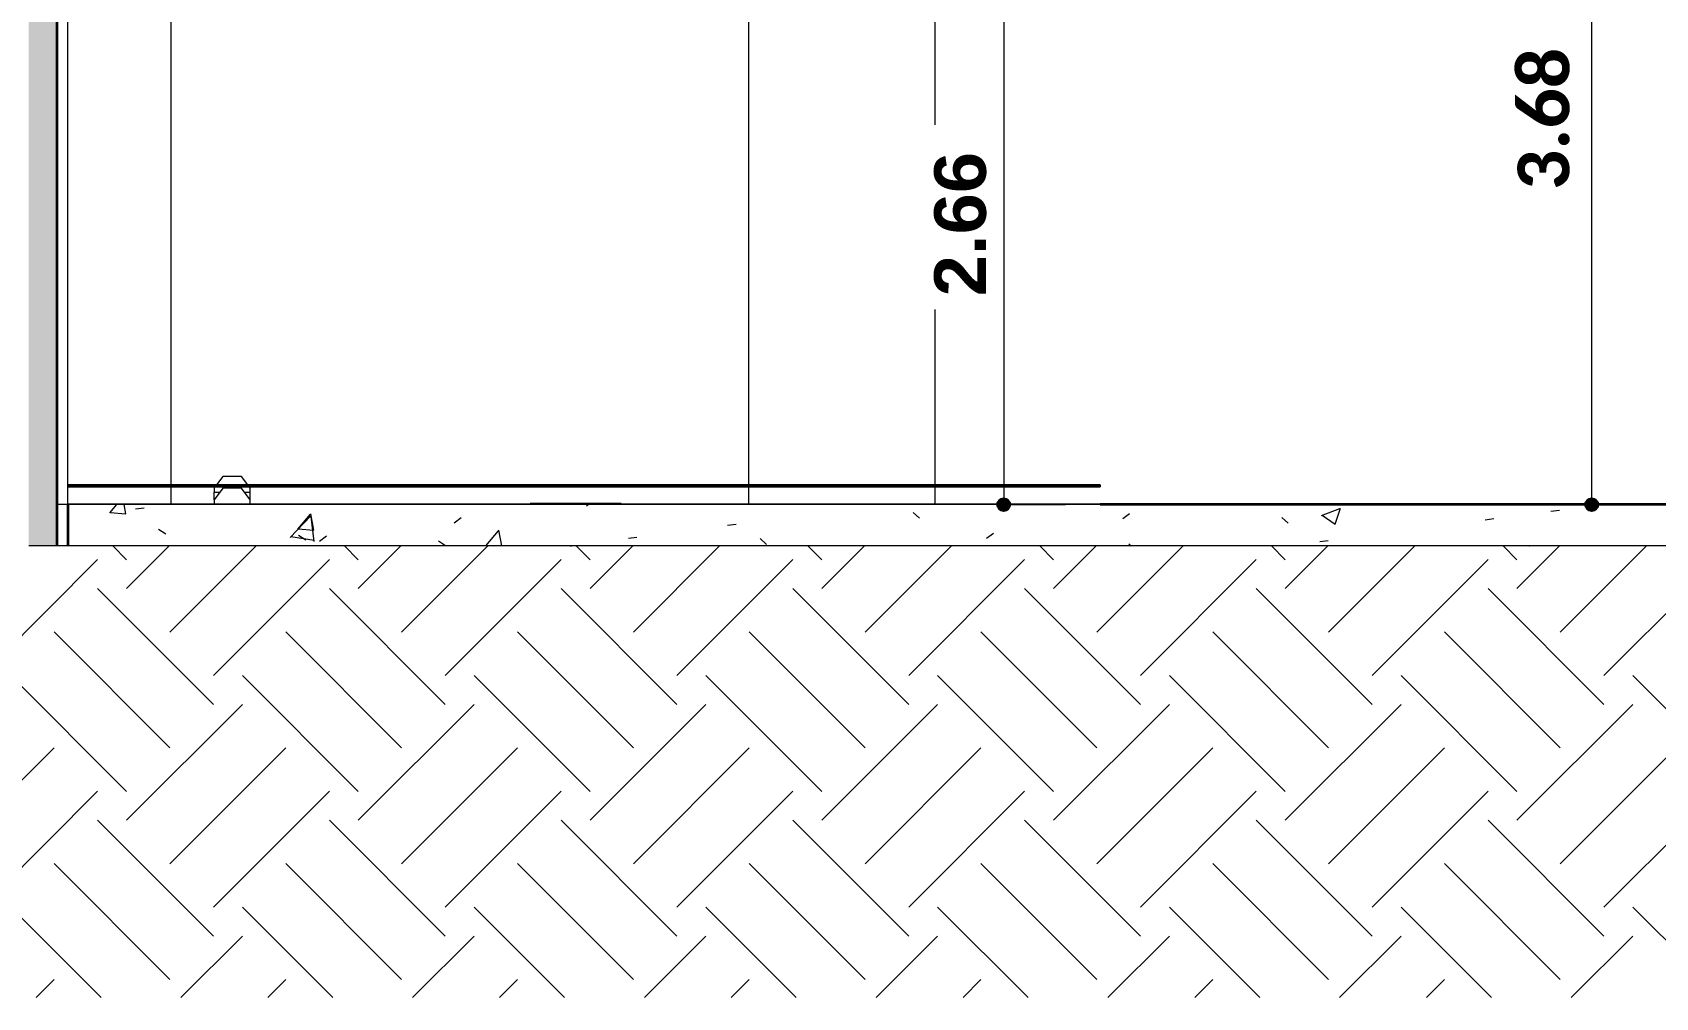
# Model space of a CAD drawing. Header units: metres. Extents: x -144 to 1000, y -717 to 29.
# Drawn here: x 218.64 to 226.5, y -661.65 to -656.98 of the extents above; entities that cross this region are included whole.
import ezdxf

# ---------------------------------------------------------------- set-up
doc = ezdxf.new("R2010")
doc.units = ezdxf.units.M
doc.layers.get('0').update_dxf_attribs({"color": 1})
for name, color, linetype, lineweight in [('A-ANNO-DIMS', 1, 'Continuous', 9), ('A-DETL-GENF', 1, 'Continuous', 9), ('A-DETL-THIN', 1, 'Continuous', 9), ('A-FLOR', 2, 'Continuous', 9), ('A-FLOR-PATT', 8, 'Continuous', 50), ('A-WALL', 4, 'Continuous', 9), ('C-PRKG', 2, 'Continuous', 9), ('S-COLS', 7, 'Continuous', 9)]:
    doc.layers.add(name, color=color, linetype=linetype, lineweight=lineweight)
doc.layers.add('A-WALL-PATT', color=7, linetype='Continuous', lineweight=35, true_color=0x9c9c9c)
doc.styles.add('Arial Black_B', font='ariblk.ttf', dxfattribs={"width": 0.9, "height": 0.1875})
doc.styles.add('Calibri_B', font='calibrib.ttf', dxfattribs={"height": 0.165})

# ---------------------------------------------------------------- blocks, each defined once
blk = doc.blocks.new('ololo')
at = {"layer": 'A-ANNO-DIMS', "lineweight": 25, "true_color": 0x008000}
h = blk.add_hatch(color=96, dxfattribs=at)
edge = h.paths.add_edge_path()
edge.add_arc((223.3459, -659.2654), 0.0312, 0, 360)
at = {"layer": 'A-ANNO-DIMS', "lineweight": 25}
h = blk.add_hatch(color=256, dxfattribs=at)
edge = h.paths.add_edge_path()
edge.add_arc((226.1945, -659.2654), 0.0313, 0, 360)
at = {"layer": 'A-WALL-PATT', "lineweight": 5, "true_color": 0x747474}
blk.add_hatch(color=8, dxfattribs=at).paths.add_polyline_path([(218.6236, -659.4654), (218.7613, -659.4654), (218.7613, -656.5654), (218.6236, -656.5654), (218.6236, -659.2654)])
at = {"layer": 'A-ANNO-DIMS'}
for q in [(226.1945, -655.5894), (225.8945, -659.2654), (226.4945, -659.2654)]:
    blk.add_line((226.1945, -659.2654), q, dxfattribs=at)
at = {"layer": 'A-ANNO-DIMS', "color": 96, "true_color": 0x008000}
for p, q in [((223.3459, -656.6069), (223.3459, -659.2654)), ((223.3459, -659.2654), (223.0459, -659.2654)), ((223.3459, -659.2654), (223.6459, -659.2654))]:
    blk.add_line(p, q, dxfattribs=at)
at = {"layer": 'A-ANNO-DIMS', "color": 96, "lineweight": 25, "true_color": 0x008000}
blk.add_circle((223.3459, -659.2654), 0.0312, dxfattribs=at)
at = {"layer": 'A-ANNO-DIMS', "lineweight": 25}
blk.add_circle((226.1945, -659.2654), 0.0313, dxfattribs=at)
at = {"layer": 'A-DETL-GENF', "color": 252, "true_color": 0x959595}
for p, q in [((219.0971, -659.5322), (219.0303, -659.4654)), ((219.0971, -659.6722), (219.3039, -659.4654)), ((219.3071, -659.8832), (219.7249, -659.4654)), ((220.2196, -659.5322), (220.1528, -659.4654)), ((220.2196, -659.6722), (220.4264, -659.4654)), ((220.4296, -659.8832), (220.8474, -659.4654)), ((221.3422, -659.5322), (221.2754, -659.4654)), ((221.3422, -659.6722), (221.5489, -659.4654)), ((221.5522, -659.8832), (221.9699, -659.4654)), ((222.4647, -659.5322), (222.3979, -659.4654)), ((222.4647, -659.6722), (222.6715, -659.4654)), ((222.6747, -659.8832), (223.0925, -659.4654)), ((223.5872, -659.5322), (223.5204, -659.4654)), ((223.5872, -659.6722), (223.794, -659.4654)), ((223.7972, -659.8832), (224.215, -659.4654)), ((224.7098, -659.5322), (224.643, -659.4654)), ((224.7098, -659.6722), (224.9165, -659.4654)), ((224.9198, -659.8832), (225.3375, -659.4654)), ((225.8323, -659.5322), (225.7655, -659.4654)), ((225.8323, -659.6722), (226.0391, -659.4654)), ((226.0423, -659.8832), (226.4601, -659.4654)), ((218.3956, -660.0932), (218.9568, -659.5319)), ((219.5181, -660.0932), (220.0794, -659.5319)), ((220.6406, -660.0932), (221.2019, -659.5319)), ((221.7632, -660.0932), (222.3244, -659.5319)), ((222.8857, -660.0932), (223.447, -659.5319)), ((224.0082, -660.0932), (224.5695, -659.5319)), ((225.1308, -660.0932), (225.692, -659.5319)), ((226.2533, -660.0932), (226.8145, -659.5319)), ((219.5181, -660.2337), (218.9568, -659.6724)), ((220.6406, -660.2337), (220.0794, -659.6724)), ((221.7632, -660.2337), (221.2019, -659.6724)), ((222.8857, -660.2337), (222.3244, -659.6724)), ((224.0082, -660.2337), (223.447, -659.6724)), ((225.1308, -660.2337), (224.5695, -659.6724)), ((226.2533, -660.2337), (225.692, -659.6724)), ((219.3071, -660.4437), (218.7458, -659.8824)), ((220.4296, -660.4437), (219.8684, -659.8824)), ((221.5522, -660.4437), (220.9909, -659.8824)), ((222.6747, -660.4437), (222.1134, -659.8824)), ((223.7972, -660.4437), (223.236, -659.8824)), ((224.9198, -660.4437), (224.3585, -659.8824)), ((226.0423, -660.4437), (225.481, -659.8824)), ((219.0971, -660.6547), (218.5358, -660.0934)), ((220.2196, -660.6547), (219.6584, -660.0934)), ((221.3422, -660.6547), (220.7809, -660.0934)), ((222.4647, -660.6547), (221.9034, -660.0934)), ((223.5872, -660.6547), (223.026, -660.0934)), ((224.7098, -660.6547), (224.1485, -660.0934)), ((225.8323, -660.6547), (225.271, -660.0934)), ((226.9548, -660.6547), (226.3935, -660.0934)), ((219.0971, -660.7947), (219.6584, -660.2334)), ((220.2196, -660.7947), (220.7809, -660.2334)), ((221.3422, -660.7947), (221.9034, -660.2334)), ((222.4647, -660.7947), (223.026, -660.2334)), ((223.5872, -660.7947), (224.1485, -660.2334)), ((224.7098, -660.7947), (225.271, -660.2334)), ((225.8323, -660.7947), (226.3935, -660.2334)), ((218.1846, -661.0057), (218.7458, -660.4444)), ((219.3071, -661.0057), (219.8684, -660.4444)), ((220.4296, -661.0057), (220.9909, -660.4444)), ((221.5522, -661.0057), (222.1134, -660.4444)), ((222.6747, -661.0057), (223.236, -660.4444)), ((223.7972, -661.0057), (224.3585, -660.4444)), ((224.9198, -661.0057), (225.481, -660.4444)), ((226.0423, -661.0057), (226.6035, -660.4444)), ((218.3956, -661.2157), (218.9568, -660.6544)), ((219.5181, -661.2157), (220.0794, -660.6544)), ((220.6406, -661.2157), (221.2019, -660.6544)), ((221.7632, -661.2157), (222.3244, -660.6544)), ((222.8857, -661.2157), (223.447, -660.6544)), ((224.0082, -661.2157), (224.5695, -660.6544)), ((225.1308, -661.2157), (225.692, -660.6544)), ((226.2533, -661.2157), (226.8145, -660.6544)), ((219.5181, -661.3562), (218.9568, -660.795)), ((220.6406, -661.3562), (220.0794, -660.795)), ((221.7632, -661.3562), (221.2019, -660.795)), ((222.8857, -661.3562), (222.3244, -660.795)), ((224.0082, -661.3562), (223.447, -660.795)), ((225.1308, -661.3562), (224.5695, -660.795)), ((226.2533, -661.3562), (225.692, -660.795)), ((219.3071, -661.5662), (218.7458, -661.005)), ((220.4296, -661.5662), (219.8684, -661.005)), ((221.5522, -661.5662), (220.9909, -661.005)), ((222.6747, -661.5662), (222.1134, -661.005)), ((223.7972, -661.5662), (223.236, -661.005)), ((224.9198, -661.5662), (224.3585, -661.005)), ((226.0423, -661.5662), (225.481, -661.005)), ((218.9738, -661.654), (218.5358, -661.216)), ((220.0964, -661.654), (219.6584, -661.216)), ((221.2189, -661.654), (220.7809, -661.216)), ((222.3414, -661.654), (221.9034, -661.216)), ((223.464, -661.654), (223.026, -661.216)), ((224.5865, -661.654), (224.1485, -661.216)), ((225.709, -661.654), (225.271, -661.216)), ((226.8316, -661.654), (226.3935, -661.216)), ((219.3603, -661.654), (219.6584, -661.356)), ((220.4829, -661.654), (220.7809, -661.356)), ((221.6054, -661.654), (221.9034, -661.356)), ((222.7279, -661.654), (223.026, -661.356)), ((223.8505, -661.654), (224.1485, -661.356)), ((224.973, -661.654), (225.271, -661.356)), ((226.0955, -661.654), (226.3935, -661.356)), ((218.6588, -661.654), (218.7458, -661.567)), ((219.7813, -661.654), (219.8684, -661.567)), ((220.9039, -661.654), (220.9909, -661.567)), ((222.0264, -661.654), (222.1134, -661.567)), ((223.1489, -661.654), (223.236, -661.567)), ((224.2715, -661.654), (224.3585, -661.567)), ((225.394, -661.654), (225.481, -661.567))]:
    blk.add_line(p, q, dxfattribs=at)
at = {"layer": 'A-DETL-THIN'}
blk.add_line((229.8116, -659.4654), (218.6236, -659.4654), dxfattribs=at)
at = {"layer": 'A-FLOR'}
blk.add_line((218.8126, -659.2654), (218.7613, -659.2654), dxfattribs=at)
at = {"layer": 'A-FLOR', "lineweight": 35}
for p, q in [((218.8126, -659.2654), (218.8126, -659.4654)), ((229.8116, -659.2654), (223.8126, -659.2654))]:
    blk.add_line(p, q, dxfattribs=at)
at = {"layer": 'A-FLOR-PATT', "color": 8, "lineweight": 5, "true_color": 0x828282}
for p, q in [((219.0162, -659.3052), (219.0496, -659.2654)), ((219.0179, -659.3031), (219.0938, -659.3097)), ((219.0939, -659.3099), (219.0857, -659.2654)), ((219.1408, -659.2855), (219.1824, -659.28)), ((219.8894, -659.425), (219.9884, -659.3219)), ((219.9271, -659.3849), (219.9883, -659.3119)), ((220.0048, -659.3896), (219.9901, -659.31)), ((220.0054, -659.4438), (219.9914, -659.3232)), ((220.6842, -659.3528), (220.7174, -659.3273)), ((221.3256, -659.2715), (221.3336, -659.2654)), ((222.9072, -659.3027), (222.9381, -659.3311)), ((223.9229, -659.3332), (223.9561, -659.3077)), ((224.6928, -659.3273), (224.7237, -659.3556)), ((224.8853, -659.3177), (224.9742, -659.2836)), ((224.8881, -659.3167), (224.9512, -659.3593)), ((224.951, -659.3596), (224.9768, -659.2829)), ((225.9965, -659.2968), (226.0381, -659.2913)), ((219.2514, -659.3839), (219.2867, -659.4065)), ((219.9289, -659.3828), (220.0048, -659.3894)), ((220.838, -659.4646), (220.8993, -659.3916)), ((220.915, -659.4654), (220.901, -659.3897)), ((222.0087, -659.3649), (222.0502, -659.3594)), ((223.2634, -659.4284), (223.2966, -659.4028)), ((225.6785, -659.3387), (225.72, -659.3332)), ((219.8926, -659.4198), (220.0056, -659.4373)), ((219.9293, -659.4126), (219.9647, -659.4351)), ((220.0319, -659.4424), (220.0651, -659.4169)), ((220.6073, -659.4412), (220.6426, -659.4637)), ((220.8398, -659.4625), (220.8732, -659.4654)), ((221.2452, -659.4654), (221.2516, -659.4645)), ((221.5277, -659.4282), (221.5692, -659.4227)), ((222.1665, -659.4299), (222.1974, -659.4582)), ((223.9522, -659.4545), (223.9641, -659.4654)), ((224.8766, -659.4442), (224.9181, -659.4388)), ((225.8928, -659.4654), (225.8939, -659.4645))]:
    blk.add_line(p, q, dxfattribs=at)
at = {"layer": 'A-WALL', "lineweight": 35}
blk.add_line((218.7613, -659.4654), (218.7613, -656.5654), dxfattribs=at)
at = {"layer": 'C-PRKG'}
for p, q in [((218.8126, -659.1722), (218.8126, -659.1691)), ((223.8126, -659.1691), (218.8126, -659.1691)), ((218.8126, -659.1795), (218.8126, -659.1722)), ((223.8126, -659.1722), (218.8126, -659.1722)), ((219.5635, -659.1292), (219.5333, -659.1691)), ((219.6535, -659.1292), (219.5635, -659.1292)), ((219.6837, -659.1691), (219.6535, -659.1292)), ((223.8126, -659.1691), (223.8126, -659.1722)), ((223.8126, -659.1722), (223.8126, -659.1795)), ((218.8126, -659.1795), (223.8126, -659.1795)), ((219.5254, -659.1795), (219.5208, -659.1856)), ((219.5208, -659.1856), (219.5208, -659.2055)), ((219.5635, -659.1856), (219.5208, -659.2422)), ((219.5208, -659.2055), (219.5485, -659.2055)), ((219.5208, -659.2422), (219.5208, -659.2055)), ((219.5208, -659.2422), (219.5208, -659.2622)), ((219.6535, -659.1856), (219.5635, -659.1856)), ((219.6962, -659.2422), (219.6535, -659.1856)), ((219.6685, -659.2055), (219.6962, -659.2055)), ((219.6962, -659.1856), (219.6916, -659.1795)), ((219.6962, -659.2055), (219.6962, -659.1856)), ((219.6962, -659.2422), (219.6962, -659.2055)), ((219.6962, -659.2622), (219.6962, -659.2422)), ((218.8126, -659.2654), (218.8126, -659.2622)), ((223.8126, -659.2622), (218.8126, -659.2622)), ((223.8126, -659.2654), (218.8126, -659.2654)), ((221.0529, -659.2604), (221.0529, -659.2622)), ((221.2729, -659.2604), (221.0529, -659.2604)), ((221.4929, -659.2604), (221.2729, -659.2604)), ((221.4929, -659.2622), (221.4929, -659.2604)), ((223.8126, -659.2622), (223.8126, -659.2654))]:
    blk.add_line(p, q, dxfattribs=at)
at = {"layer": 'C-PRKG', "lineweight": 15}
for p, q in [((218.8126, -659.1761), (223.8126, -659.1761)), ((218.8126, -659.2622), (218.8126, -659.1761))]:
    blk.add_line(p, q, dxfattribs=at)
at = {"layer": 'S-COLS'}
for p, q in [((223.0116, -656.131), (223.0116, -659.1691)), ((222.1116, -659.1691), (222.1116, -656.2217)), ((218.8126, -659.1691), (218.8126, -656.5543)), ((219.3116, -656.504), (219.3116, -659.1691)), ((218.8126, -659.2622), (218.8126, -659.1795)), ((219.3116, -659.1795), (219.3116, -659.2622)), ((222.1116, -659.2622), (222.1116, -659.1795)), ((223.0116, -659.1795), (223.0116, -659.2622))]:
    blk.add_line(p, q, dxfattribs=at)
at = {"layer": 'A-ANNO-DIMS', "insert": (225.8355, -657.741), "char_height": 0.25, "width": 0.752731, "attachment_point": 1, "rotation": 90, "line_spacing_factor": 1.158048, "style": 'Calibri_B'}
blk.add_mtext('3.68', dxfattribs=at)
at = {"layer": 'A-ANNO-DIMS', "color": 96, "true_color": 0x008000, "insert": (223.0096, -658.2559), "char_height": 0.25, "width": 0.767402, "attachment_point": 1, "rotation": 90, "line_spacing_factor": 1.180619, "style": 'Arial Black_B', "bg_fill": 3, "box_fill_scale": 1.25, "bg_fill_color": 256, "bg_fill_true_color": 13158600, "bg_fill_transparency": 0}
blk.add_mtext('2.66', dxfattribs=at)

msp = doc.modelspace()

# ---------------------------------------------------------------- block references
at = {"color": 3}
msp.add_blockref('ololo', (0, 0), dxfattribs=at)

doc.saveas('drawing.dxf')
